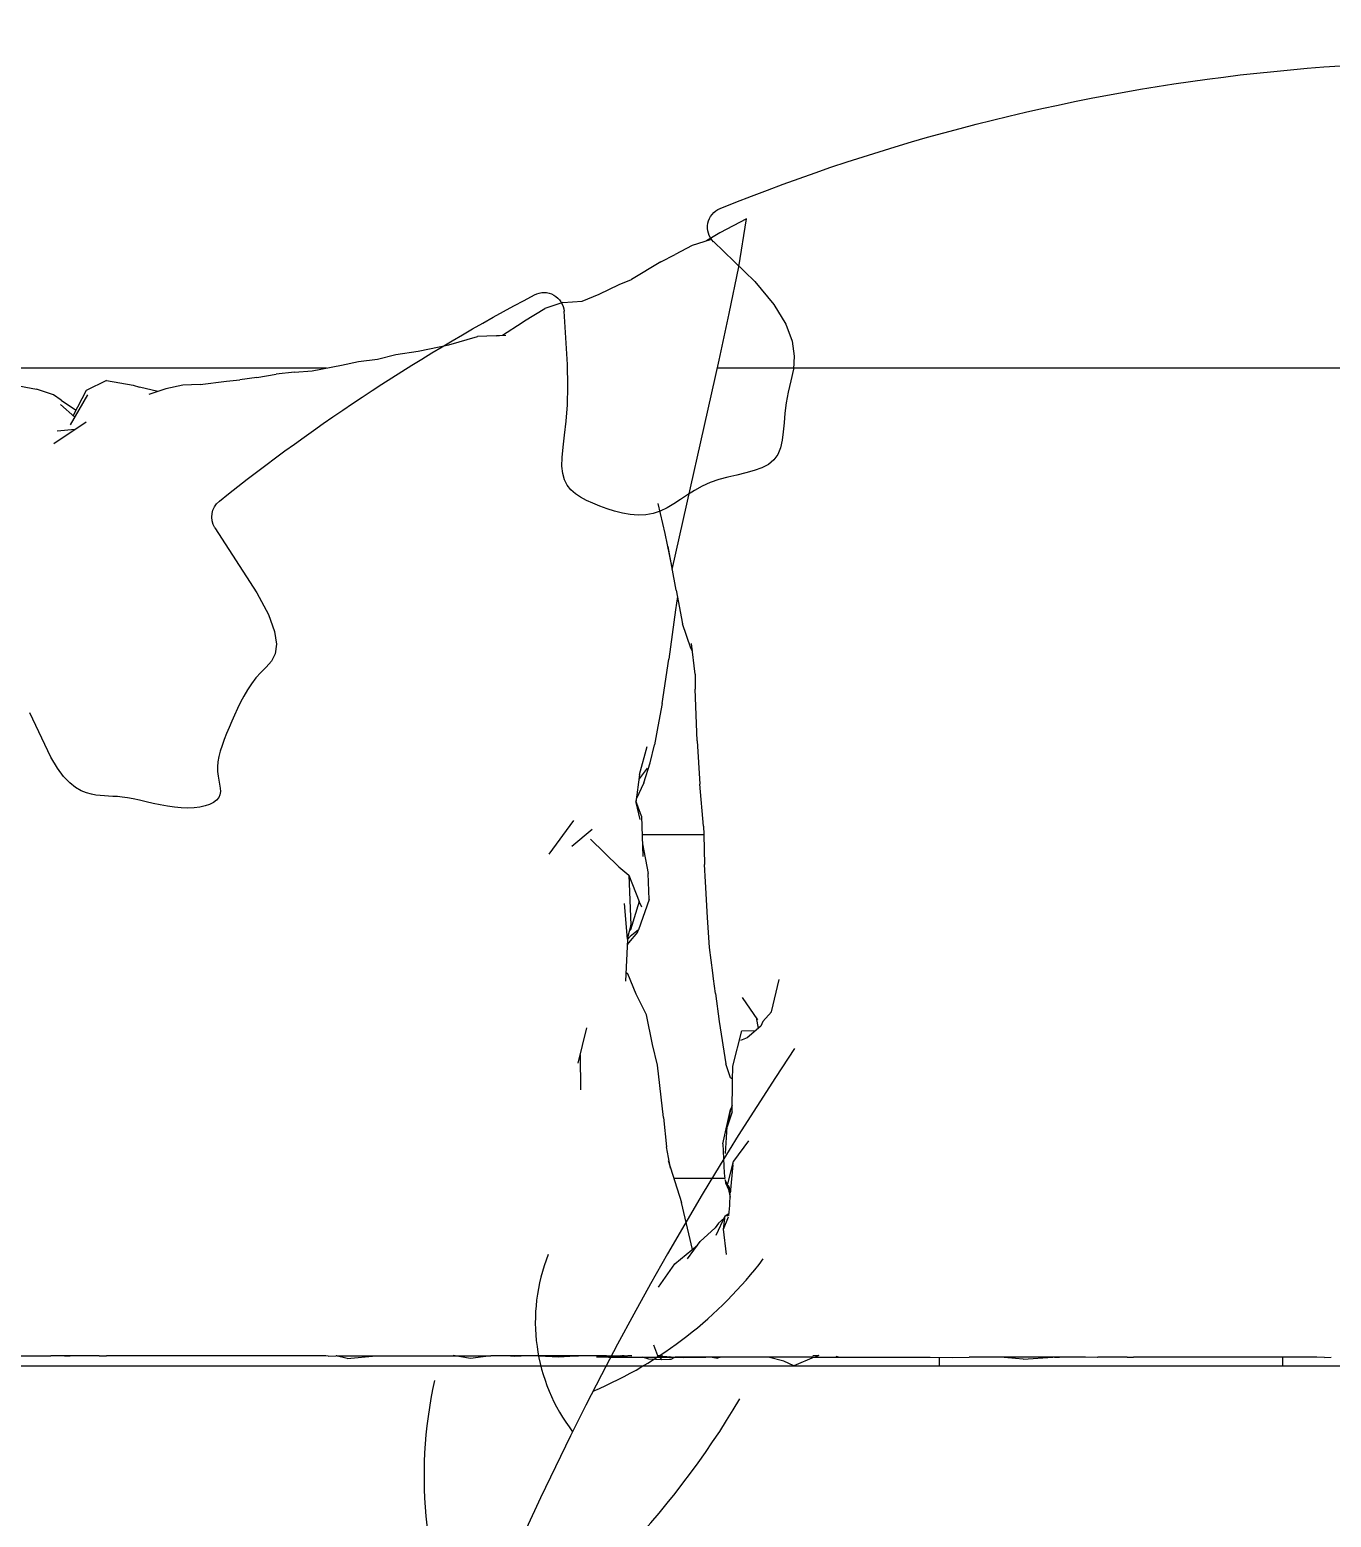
# Model space of a CAD drawing. Header units: millimetres. Extents: x -4760 to 87103, y -23275 to 20441.
# Drawn here: x 38941.5 to 39260.7, y -18190.1 to -17825.4 of the extents above; entities that cross this region are included whole.
import ezdxf

# ---------------------------------------------------------------- set-up
doc = ezdxf.new("R2010")
doc.units = ezdxf.units.MM
doc.header["$LTSCALE"] = 150
doc.layers.add('ad-Elevation 10', color=8, linetype='Continuous')
doc.layers.add('ad-Landscape', color=7, linetype='Continuous', true_color=0x007f00)

# ---------------------------------------------------------------- blocks, each defined once
blk = doc.blocks.new('A$C8104ddd6')
for p, q in [((1843.27, 874.23), (1836.71, 870.84)), ((1841.32, 862.51), (1843.27, 874.23)), ((1834.36, 869.15), (1829.91, 867.71)), ((1836.71, 870.84), (1833.46, 868.86)), ((1822.25, 863.75), (1825.73, 865.49)), ((1829.91, 867.71), (1825.73, 865.49)), ((1822.25, 863.75), (1814.99, 859.38)), ((1838.98, 851.04), (1841.32, 862.51)), ((1807.07, 855.82), (1812.02, 858.14)), ((1812.02, 858.14), (1814.99, 859.38)), ((1798.21, 853.78), (1793.75, 852.29)), ((1798.21, 853.78), (1802.94, 854.07)), ((1802.94, 854.07), (1807.07, 855.82)), ((1788.77, 849.24), (1793.75, 852.29)), ((1836.55, 839.63), (1838.98, 851.04)), ((1783.41, 845.76), (1788.25, 848.86)), ((1788.25, 848.86), (1788.77, 849.24)), ((1762.68, 841.85), (1770.19, 843.38)), ((1770.19, 843.38), (1777.29, 845.38)), ((1784.2, 845.63), (1777.29, 845.38)), ((1781.9, 845.55), (1783.41, 845.76)), ((1743.93, 838.35), (1748.05, 839.28)), ((1748.05, 839.28), (1752.69, 839.88)), ((1752.69, 839.88), (1757.26, 840.99)), ((1757.26, 840.99), (1762.68, 841.85)), ((1825.04, 788.3), (1836.55, 839.63)), ((1740.18, 837.65), (1639.42, 837.65)), ((1723.15, 835.4), (1718.99, 834.76)), ((1723.15, 835.4), (1727.91, 836.16)), ((1732.4, 836.67), (1727.91, 836.16)), ((1732.4, 836.67), (1736.74, 837.01)), ((1736.74, 837.01), (1743.93, 838.35)), ((2059.29, 837.65), (1836.1, 837.65)), ((1663.43, 833.58), (1669.09, 832.47)), ((1673.21, 831.07), (1669.09, 832.47)), ((1681.25, 832.14), (1678.04, 826.02)), ((1686.24, 834.65), (1681.25, 832.14)), ((1686.24, 834.65), (1692.81, 833.52)), ((1692.81, 833.52), (1694.31, 832.95)), ((1698.82, 831.91), (1694.31, 832.95)), ((1700.8, 832.55), (1696.64, 831.19)), ((1705.01, 833.47), (1700.8, 832.55)), ((1709.2, 833.66), (1705.01, 833.47)), ((1709.2, 833.66), (1715.7, 834.47)), ((1715.7, 834.47), (1718.99, 834.76)), ((1675.1, 829.78), (1673.21, 831.07)), ((1674.97, 828.7), (1678.49, 825.63)), ((1675.1, 829.78), (1678.67, 827.46)), ((1677.38, 823.72), (1681.65, 831.07)), ((1673.31, 819.2), (1681.28, 824.45)), ((1678.67, 827.46), (1678.8, 827.48)), ((1674.12, 822.28), (1678.57, 822.66)), ((1821.51, 804.48), (1823.18, 797.11)), ((1823.18, 797.11), (1824.94, 788.8)), ((1825.98, 783.22), (1824, 793.89)), ((1826.29, 781.63), (1825.79, 778.4)), ((1825.98, 783.22), (1827.56, 774.98)), ((1825.79, 778.4), (1824.16, 766.34)), ((1829.59, 769), (1827.56, 774.98)), ((1830.68, 762.66), (1829.78, 770.16)), ((1822.55, 755.41), (1824.16, 766.34)), ((1829.59, 769), (1829.86, 768.65)), ((1830.01, 768.29), (1829.59, 769)), ((1829.86, 768.65), (1829.98, 768.47)), ((1830.68, 762.66), (1830.64, 758.96)), ((1831.1, 746.25), (1830.64, 758.96)), ((1822.55, 755.41), (1821.48, 749.8)), ((1821.48, 749.8), (1820.69, 745.3)), ((1817.02, 738.01), (1818.84, 744.85)), ((1819.62, 740.91), (1820.69, 745.3)), ((1831.1, 746.25), (1831.77, 735.63)), ((1818.04, 735.95), (1819.62, 740.91)), ((1817.02, 738.01), (1816.07, 731.18)), ((1818.91, 739.59), (1816.87, 736.95)), ((1818.04, 735.95), (1816.18, 732)), ((1832.72, 725.37), (1831.77, 735.63)), ((1816.07, 731.18), (1817.04, 726.99)), ((1817.48, 727.78), (1816.12, 731.57)), ((1800.77, 726.76), (1794.78, 718.53)), ((1817.48, 727.78), (1817.85, 717.95)), ((1800.36, 720.47), (1805.37, 724.63)), ((1811.93, 715.35), (1804.95, 722.16)), ((1817.65, 723.28), (1832.79, 723.28)), ((1832.72, 725.37), (1832.79, 723.28)), ((1832.79, 723.28), (1832.94, 715.94)), ((1817.73, 721.05), (1819.12, 713.79)), ((1811.93, 715.35), (1814.36, 713.31)), ((1833.16, 711.67), (1832.94, 715.94)), ((1814.36, 713.31), (1814.87, 701.09)), ((1814.36, 713.31), (1816.87, 706.9)), ((1819.35, 707.34), (1819.12, 713.79)), ((1833.68, 702.93), (1833.16, 711.67)), ((1814.07, 697.64), (1813.28, 706.36)), ((1816.87, 706.9), (1814.79, 699.96)), ((1819.35, 707.34), (1816.71, 699.9)), ((1817.6, 705.51), (1816.87, 706.9)), ((1814.87, 701.09), (1814.04, 697.96)), ((1814.77, 700.71), (1814.79, 699.96)), ((1814.79, 699.96), (1814.87, 701.09)), ((1834.19, 695.59), (1833.68, 702.93)), ((1814.07, 697.56), (1813.55, 687.38)), ((1814.3, 696.73), (1813.99, 696.15)), ((1814.73, 698.27), (1814.07, 697.56)), ((1816.51, 699.37), (1814.3, 696.73)), ((1814.79, 699.96), (1814.48, 699.61)), ((1816.71, 699.9), (1814.73, 698.27)), ((1816.51, 699.37), (1816.71, 699.9)), ((1834.97, 689.38), (1834.19, 695.59)), ((1813.66, 689.53), (1814.09, 689.19)), ((1835.13, 687.93), (1834.97, 689.38)), ((1816.19, 684.2), (1814.09, 689.19)), ((1835.6, 684.37), (1835.13, 687.93)), ((1849.4, 679.85), (1851.28, 687.75)), ((1818.69, 679.09), (1816.19, 684.2)), ((1835.6, 684.37), (1836.55, 677.45)), ((1846, 677.9), (1842.24, 683.38)), ((1820.2, 671.84), (1818.69, 679.09)), ((1845.62, 678.45), (1846.13, 675.78)), ((1849.4, 679.85), (1847.22, 677.43)), ((1801.96, 667.29), (1804.08, 675.95)), ((1836.55, 677.45), (1838.2, 667.11)), ((1839.92, 666.49), (1842.11, 675.15)), ((1842.11, 675.15), (1845.49, 675.24)), ((1846.74, 676.3), (1843.39, 673.47)), ((1847.22, 677.43), (1846.74, 676.3)), ((1821.38, 666.77), (1820.2, 671.84)), ((1843.39, 673.47), (1841.74, 672.81)), ((1802.45, 669.29), (1802.52, 660.75)), ((1822.89, 653.9), (1821.38, 666.77)), ((1839.29, 663.62), (1838.2, 667.11)), ((1839.79, 662.9), (1839.92, 666.49)), ((1839.8, 663.31), (1839.29, 663.62)), ((1839.73, 655.3), (1839.79, 662.9)), ((1839.74, 656.87), (1839.3, 655.86)), ((1822.89, 653.9), (1823.65, 646.73)), ((1837.47, 647.51), (1839.3, 655.86)), ((1839.3, 655.86), (1838.51, 651.65)), ((1839.73, 655.3), (1838.51, 651.65)), ((1838.07, 645.07), (1838.51, 651.65)), ((1824.58, 641.53), (1823.65, 646.73)), ((1837.47, 647.51), (1837.79, 640.32)), ((1843.74, 648.22), (1840.01, 643.21)), ((1824, 643.37), (1827.26, 633.05)), ((1838.68, 637.57), (1840.01, 643.21)), ((1839.85, 642.3), (1839.26, 635.38)), ((1839.85, 642.3), (1840.01, 643.21)), ((1837.92, 638.94), (1825.4, 638.94)), ((1837.79, 640.32), (1837.92, 638.94)), ((1837.93, 638.76), (1838, 638.65)), ((1838.01, 638.59), (1838.1, 637.91)), ((1838.01, 638.59), (1839.29, 635.69)), ((1838.1, 637.91), (1839.26, 635.38)), ((1838.71, 636.58), (1839.21, 634.39)), ((1839.03, 636.62), (1838.81, 637.29)), ((1839.32, 636.11), (1838.81, 637.29)), ((1839.14, 632.33), (1839.24, 635.13)), ((1829.99, 621.59), (1827.26, 633.05)), ((1838.89, 629.92), (1839.14, 632.33)), ((1836.38, 628.03), (1835.55, 626.9)), ((1835.78, 625.07), (1838.04, 629.79)), ((1836.38, 628.03), (1837.78, 629.26)), ((1837.57, 626.57), (1838.04, 629.79)), ((1837.57, 626.57), (1838.85, 629.54)), ((1838.04, 629.79), (1838.93, 630.36)), ((1838.39, 629.79), (1838.92, 630.26)), ((1838.89, 629.92), (1838.8, 629.79)), ((1831.91, 623.53), (1835.55, 626.9)), ((1838.37, 620.35), (1837.57, 626.57)), ((1825.67, 618.02), (1831.2, 622.59)), ((1828.74, 619.31), (1831.91, 623.53)), ((1821.68, 612.35), (1825.67, 618.02)), ((1663.34, 595.47), (1672.62, 595.47)), ((1676.06, 595.44), (1672.62, 595.47)), ((1677.33, 595.47), (1672.62, 595.47)), ((1676.06, 595.44), (1677.33, 595.47)), ((1684.47, 595.47), (1677.33, 595.47)), ((1684.47, 595.47), (1686.28, 595.47)), ((1687.61, 595.47), (1686.28, 595.47)), ((1740.02, 595.47), (1687.61, 595.47)), ((1740.62, 595.45), (1740.02, 595.47)), ((1740.62, 595.45), (1742.49, 595.47)), ((1742.71, 595.47), (1742.57, 595.46)), ((1745.29, 594.83), (1742.57, 595.46)), ((1742.71, 595.47), (1752.37, 595.47)), ((1745.29, 594.83), (1752.37, 595.47)), ((1752.37, 595.47), (1771.74, 595.47)), ((1775.51, 594.86), (1771.27, 595.55)), ((1771.74, 595.47), (1780.52, 595.47)), ((1780.52, 595.47), (1775.51, 594.86)), ((1802.03, 595.47), (1780.52, 595.47)), ((1785.33, 595.47), (1786.35, 595.44)), ((1786.35, 595.44), (1787.98, 595.47)), ((1792.38, 595.47), (1797.15, 595.27)), ((1797.15, 595.27), (1799.93, 595.44)), ((1799.93, 595.44), (1802.03, 595.47)), ((1808.87, 595.47), (1802.03, 595.47)), ((1808.87, 595.47), (1806.42, 595.14)), ((1809.35, 595.14), (1806.42, 595.14)), ((1808.87, 595.47), (1812.41, 595.47)), ((1812.41, 595.47), (1809.35, 595.14)), ((1809.35, 595.14), (1817.75, 595.14)), ((1812.41, 595.47), (1812.63, 595.47)), ((1812.67, 595.47), (1812.63, 595.47)), ((1812.67, 595.47), (1813.21, 595.47)), ((1813.2, 595.46), (1812.67, 595.47)), ((1813.03, 595.14), (1813.2, 595.46)), ((1814.05, 595.44), (1813.03, 595.14)), ((1815.15, 595.42), (1813.2, 595.46)), ((1815.13, 595.47), (1814.16, 595.47)), ((1819.29, 594.69), (1817.75, 595.14)), ((1817.75, 595.14), (1821.28, 595.14)), ((1822.5, 594.53), (1819.29, 594.69)), ((1821.51, 595.52), (1820.54, 598.09)), ((1821.73, 595.34), (1821.28, 595.14)), ((1821.28, 595.14), (1826.3, 595.14)), ((1821.35, 595.33), (1821.73, 595.34)), ((1822.49, 595.41), (1821.38, 595.4)), ((1821.41, 595.47), (1821.61, 595.47)), ((1822.03, 595.47), (1821.51, 595.52)), ((1821.78, 595.36), (1822.49, 595.41)), ((1821.92, 595.14), (1822.5, 594.53)), ((1822.03, 595.47), (1822.09, 595.47)), ((1822.49, 595.41), (1822.09, 595.47)), ((1822.53, 595.42), (1822.49, 595.41)), ((1824.67, 594.57), (1822.5, 594.53)), ((1822.69, 595.43), (1822.53, 595.42)), ((1822.69, 595.43), (1825.71, 595.19)), ((1825.57, 595.1), (1823.94, 595.14)), ((1824.34, 595.24), (1824.17, 595.18)), ((1824.48, 594.97), (1824.37, 594.94)), ((1825.57, 595.1), (1824.67, 594.57)), ((1827.77, 595.06), (1825.57, 595.1)), ((1826.3, 595.14), (1825.71, 595.19)), ((1833.23, 595.14), (1826.3, 595.14)), ((1827.77, 595.06), (1833.23, 595.14)), ((1836.96, 595.14), (1833.23, 595.14)), ((1834.83, 595.14), (1836.1, 594.89)), ((1836.96, 595.14), (1836.1, 594.89)), ((1848.56, 595.14), (1836.96, 595.14)), ((1852.41, 594.16), (1848.56, 595.14)), ((1859.87, 595.14), (1848.56, 595.14)), ((1859.87, 595.14), (1854.88, 593.07)), ((1860.89, 595.56), (1859.49, 595.47)), ((1859.87, 595.14), (1859.97, 595.14)), ((1860.97, 595.55), (1859.97, 595.14)), ((1859.97, 595.14), (1866.06, 595.14)), ((1865.17, 595.42), (1866.06, 595.14)), ((1866.06, 595.14), (1888.3, 595.14)), ((1888.3, 595.14), (1893.67, 595.1)), ((1890.49, 595.13), (1890.49, 593.07)), ((1893.67, 595.1), (1897.89, 595.14)), ((1905.5, 595.14), (1897.89, 595.14)), ((1911.12, 594.68), (1905.5, 595.14)), ((1918.79, 595.14), (1905.5, 595.14)), ((1911.12, 594.68), (1918.4, 595.14)), ((1918.79, 595.14), (1920.04, 595.18)), ((1926.41, 595.14), (1918.79, 595.14)), ((1929.37, 595.12), (1926.41, 595.14)), ((1929.37, 595.12), (1929.4, 595.14)), ((1936.62, 595.14), (1929.4, 595.14)), ((1936.62, 595.14), (1938.18, 595.14)), ((1939.33, 595.14), (1938.18, 595.14)), ((1974.83, 595.14), (1939.33, 595.14)), ((1974.83, 593.07), (1974.83, 595.14)), ((1983.14, 595.14), (1974.83, 595.14)), ((1985.03, 595.12), (1983.14, 595.14)), ((1985.03, 595.12), (1986.64, 595.14)), ((1317.47, 593.07), (2579.51, 593.07)), ((1854.88, 593.07), (1852.41, 594.16))]:
    blk.add_line(p, q)
blk = doc.blocks.new('TR13')
at = {"layer": 'ad-Landscape'}
for centre, radius, start, end in [((2.27444, 0.39305), 2.30816, 153.84705, 189.80446), ((-0.03868, 1.40638), 0.27522, 300.40858, 330.32799), ((0.17508, 1.22504), 0.11935, 165.75559, 225.01602), ((-0.31643, 1.39483), 0.5581, 309.41558, 336.98914), ((0.2791, 1.13656), 0.2843, 174.85543, 213.51103)]:
    blk.add_arc(centre, radius, start, end, dxfattribs=at)
blk = doc.blocks.new('TR22')
at = {"layer": 'ad-Landscape', "color": 0}
for p, q in [((0.62797, 1.01517), (0.59971, 0.99608)), ((0.59971, 0.99608), (0.58619, 0.98468)), ((0.58619, 0.98468), (0.57709, 0.97441)), ((0.57709, 0.97441), (0.57156, 0.96512)), ((0.57156, 0.96512), (0.56878, 0.95667)), ((0.56878, 0.95667), (0.56791, 0.94893)), ((0.70053, 0.92795), (0.7082, 0.95875)), ((0.56791, 0.94893), (0.56811, 0.94175)), ((0.56811, 0.94175), (0.56857, 0.93499)), ((0.56861, 0.92854), (0.56827, 0.92239)), ((0.56857, 0.93499), (0.56861, 0.92854)), ((0.56827, 0.92239), (0.56775, 0.91659)), ((0.69807, 0.91536), (0.70053, 0.92795)), ((0.56726, 0.91116), (0.56701, 0.90613)), ((0.56775, 0.91659), (0.56726, 0.91116)), ((0.69646, 0.9043), (0.69807, 0.91536)), ((0.56701, 0.90613), (0.5672, 0.90153)), ((0.69548, 0.89465), (0.69646, 0.9043)), ((0.5672, 0.90153), (0.56804, 0.8974)), ((0.56804, 0.8974), (0.56973, 0.89377)), ((0.56973, 0.89377), (0.57241, 0.89063)), ((0.69488, 0.8863), (0.69548, 0.89465)), ((0.57241, 0.89063), (0.57595, 0.88791)), ((0.57595, 0.88791), (0.58017, 0.88549)), ((0.58017, 0.88549), (0.58488, 0.88325)), ((0.69446, 0.87914), (0.69488, 0.8863)), ((0.58488, 0.88325), (0.58989, 0.88108)), ((0.58989, 0.88108), (0.595, 0.87886)), ((0.595, 0.87886), (0.60003, 0.87649)), ((0.60003, 0.87649), (0.60478, 0.87384)), ((0.69398, 0.87305), (0.69446, 0.87914)), ((0.60478, 0.87384), (0.60911, 0.87085)), ((0.60911, 0.87085), (0.61309, 0.8676)), ((0.61309, 0.8676), (0.61679, 0.86421)), ((0.69197, 0.86366), (0.69321, 0.86793)), ((0.69321, 0.86793), (0.69398, 0.87305)), ((0.61679, 0.86421), (0.62034, 0.86082)), ((0.62034, 0.86082), (0.62382, 0.85756)), ((0.68807, 0.85729), (0.69025, 0.86015)), ((0.69025, 0.86015), (0.69197, 0.86366)), ((0.62382, 0.85756), (0.62733, 0.85455)), ((0.62733, 0.85455), (0.63098, 0.85191)), ((0.63098, 0.85191), (0.63487, 0.84979)), ((0.63487, 0.84979), (0.63907, 0.84826)), ((0.66691, 0.8485), (0.67125, 0.84944)), ((0.67125, 0.84944), (0.67532, 0.85048)), ((0.67532, 0.85048), (0.67905, 0.85169)), ((0.67905, 0.85169), (0.68245, 0.85316)), ((0.68245, 0.85316), (0.68546, 0.855)), ((0.68546, 0.855), (0.68807, 0.85729)), ((0.63907, 0.84826), (0.64352, 0.8473)), ((0.64352, 0.8473), (0.64816, 0.84684)), ((0.64816, 0.84684), (0.65289, 0.84679)), ((0.65289, 0.84679), (0.65765, 0.8471)), ((0.65765, 0.8471), (0.66235, 0.84769)), ((0.66235, 0.84769), (0.66691, 0.8485)), ((0.88987, 0.79545), (0.85855, 0.76182)), ((0.85855, 0.76182), (0.84955, 0.75032)), ((0.84955, 0.75032), (0.84416, 0.74113)), ((0.84416, 0.74113), (0.84169, 0.73385)), ((0.84169, 0.73385), (0.84149, 0.72807)), ((0.84149, 0.72807), (0.84289, 0.72338)), ((0.84289, 0.72338), (0.84524, 0.71939)), ((0.84524, 0.71939), (0.84786, 0.71567)), ((0.84786, 0.71567), (0.85021, 0.7119)), ((0.85021, 0.7119), (0.85222, 0.70803)), ((0.85222, 0.70803), (0.85394, 0.70408)), ((0.85394, 0.70408), (0.85541, 0.70008)), ((0.85541, 0.70008), (0.85668, 0.69604)), ((0.85668, 0.69604), (0.85779, 0.69201)), ((0.85779, 0.69201), (0.8588, 0.68799)), ((0.8588, 0.68799), (0.85974, 0.68401)), ((0.85974, 0.68401), (0.86065, 0.68009)), ((0.86065, 0.68009), (0.86151, 0.67626)), ((0.86151, 0.67626), (0.86228, 0.67253)), ((0.86228, 0.67253), (0.86291, 0.66891)), ((0.86291, 0.66891), (0.86338, 0.66543)), ((0.86338, 0.66543), (0.86363, 0.6621)), ((0.96192, 0.64413), (0.97893, 0.66776)), ((0.86336, 0.65596), (0.86278, 0.65318)), ((0.86364, 0.65894), (0.86336, 0.65596)), ((0.86363, 0.6621), (0.86364, 0.65894)), ((0.86026, 0.64588), (0.85955, 0.64374)), ((0.86112, 0.64815), (0.86026, 0.64588)), ((0.862, 0.65058), (0.86112, 0.64815)), ((0.86278, 0.65318), (0.862, 0.65058)), ((0.8591, 0.64173), (0.85902, 0.63982)), ((0.85902, 0.63982), (0.85943, 0.638)), ((0.85955, 0.64374), (0.8591, 0.64173)), ((0.85943, 0.638), (0.86042, 0.63625)), ((0.95239, 0.63406), (0.95698, 0.63838)), ((0.95698, 0.63838), (0.96192, 0.64413)), ((0.86042, 0.63625), (0.86197, 0.63461)), ((0.86197, 0.63461), (0.86403, 0.63309)), ((0.86403, 0.63309), (0.86656, 0.6317)), ((0.86656, 0.6317), (0.86949, 0.63049)), ((0.86949, 0.63049), (0.87279, 0.62946)), ((0.87279, 0.62946), (0.8764, 0.62865)), ((0.8764, 0.62865), (0.88028, 0.62807)), ((0.88028, 0.62807), (0.88437, 0.62774)), ((0.8972, 0.62778), (0.90141, 0.62797)), ((0.90141, 0.62797), (0.90547, 0.62815)), ((0.90547, 0.62815), (0.9093, 0.62828)), ((0.9093, 0.62828), (0.91282, 0.6283)), ((0.91282, 0.6283), (0.91599, 0.62818)), ((0.91599, 0.62818), (0.91886, 0.62795)), ((0.91886, 0.62795), (0.92151, 0.62765)), ((0.94064, 0.6276), (0.94424, 0.62887)), ((0.94424, 0.62887), (0.94815, 0.63096)), ((0.94815, 0.63096), (0.95239, 0.63406)), ((0.88437, 0.62774), (0.8886, 0.62762)), ((0.8886, 0.62762), (0.89291, 0.62765)), ((0.89291, 0.62765), (0.8972, 0.62778)), ((0.92151, 0.62765), (0.92402, 0.62732)), ((0.92402, 0.62732), (0.92648, 0.62702)), ((0.92648, 0.62702), (0.92896, 0.62678)), ((0.92896, 0.62678), (0.93155, 0.62665)), ((0.93155, 0.62665), (0.93431, 0.62668)), ((0.93431, 0.62668), (0.93734, 0.62694)), ((0.93734, 0.62694), (0.94064, 0.6276))]:
    blk.add_line(p, q, dxfattribs=at)
for centre, radius, start, end in [((-0.0115, 0.01965), 1.2, 57.81731, 88.40897), ((0.62125, 1.02511), 0.012, 304.03498, 57.81731), ((0.71984, 0.95585), 0.012, 52.00371, 166.03001), ((-0.0115, 0.01965), 1.2, 41.29363, 52.00371), ((0.88108, 0.80363), 0.012, 317.03335, 41.29363)]:
    blk.add_arc(centre, radius, start, end, dxfattribs=at)
blk = doc.blocks.new('A$C976671c5')
at = {"layer": 'ad-Landscape', "xscale": -412.459459464915, "yscale": 412.4594594635934, "zscale": 412.4594594634672, "rotation": 349.8482103826396}
blk.add_blockref('TR22', (-645.33, 410.85), dxfattribs=at)
at = {"layer": 'ad-Landscape', "color": 3, "xscale": 371.7714047588048, "yscale": 371.7714047588048, "zscale": 371.7714047588048, "rotation": 352.4468819518883}
blk.add_blockref('TR13', (-950.23, 160.94), dxfattribs=at)
blk = doc.blocks.new('A$Cb14bb14e')
at = {"layer": 'ad-Elevation 10'}
blk.add_blockref('A$C8104ddd6', (-8875, 0), dxfattribs=at)
at = {"layer": 'ad-Landscape'}
blk.add_blockref('A$C976671c5', (-6213.35, 0, 0), dxfattribs=at)

msp = doc.modelspace()

# ---------------------------------------------------------------- block references
msp.add_blockref('A$Cb14bb14e', (46149.04, -18746.05))

doc.saveas('drawing.dxf')
